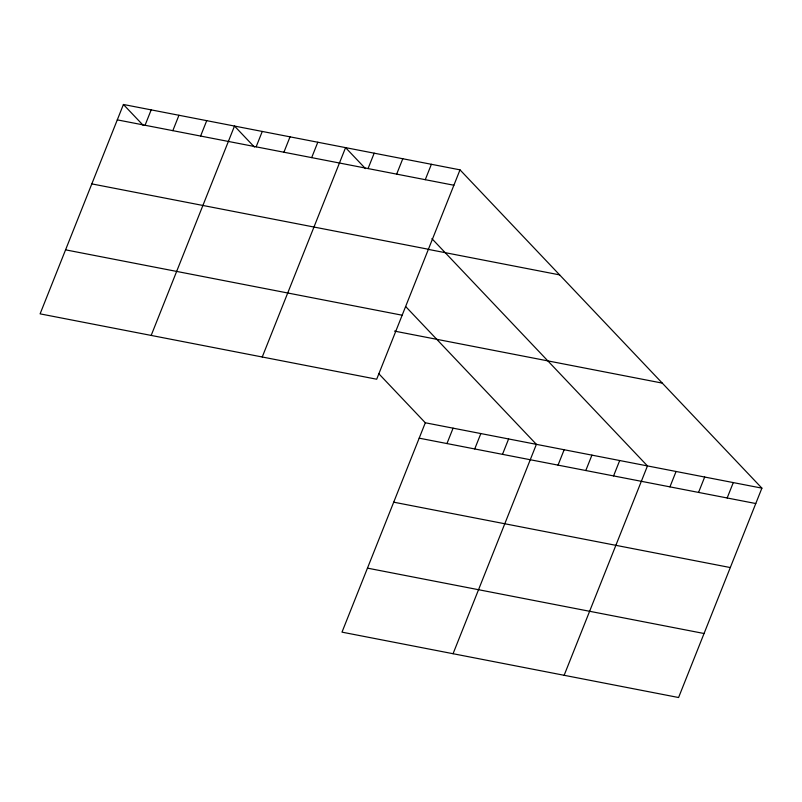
<?xml version="1.0" encoding="UTF-8"?>
<svg xmlns="http://www.w3.org/2000/svg" width="802" height="802" viewBox="0 0 802 802"><rect width="100%" height="100%" fill="white"/><g stroke="black" fill="none" stroke-linecap="round" stroke-linejoin="round"><path stroke-width="1.2" d="M123.418 104.481L40.1 313.853L376.689 379.226L460.007 169.854L123.418 104.481L143.347 125.483M145.062 125.262L151.187 109.874M172.831 130.656L178.956 115.267M200.6 136.049L206.726 120.661M151.177 335.426L234.495 126.054L254.424 147.057M256.139 146.836L262.264 131.448M283.908 152.23L290.033 136.841M311.677 157.623L317.803 142.235M262.244 357L345.572 147.628L365.491 168.631M368.058 168.57L374.183 153.182M396.659 174.134L402.794 158.736M425.271 179.688L431.396 164.29M378.825 373.752L425.311 422.774L341.993 632.146L678.582 697.519L761.9 488.147L460.007 169.854M446.955 443.556L453.08 428.168M474.724 448.95L480.849 433.561M502.493 454.343L508.618 438.955M453.06 653.72L536.388 444.348L405.802 306.675M558.032 465.13L564.157 449.742M585.801 470.523L591.926 455.135M613.57 475.917L619.695 460.528M564.137 675.294L647.465 465.922L431.907 238.655M669.941 486.864L676.066 471.476M698.552 492.428L704.677 477.03M727.163 497.982L733.289 482.583M117.292 119.869L453.882 185.242M91.819 183.889L428.408 249.262M428.288 249.382L559.636 274.885M65.574 249.843L402.163 315.216M394.504 331.106L662.272 383.105M425.311 422.774L761.9 488.147M419.185 438.163L755.775 503.536M393.712 502.182L730.301 567.555M367.466 568.137L704.056 633.51"/></g></svg>
